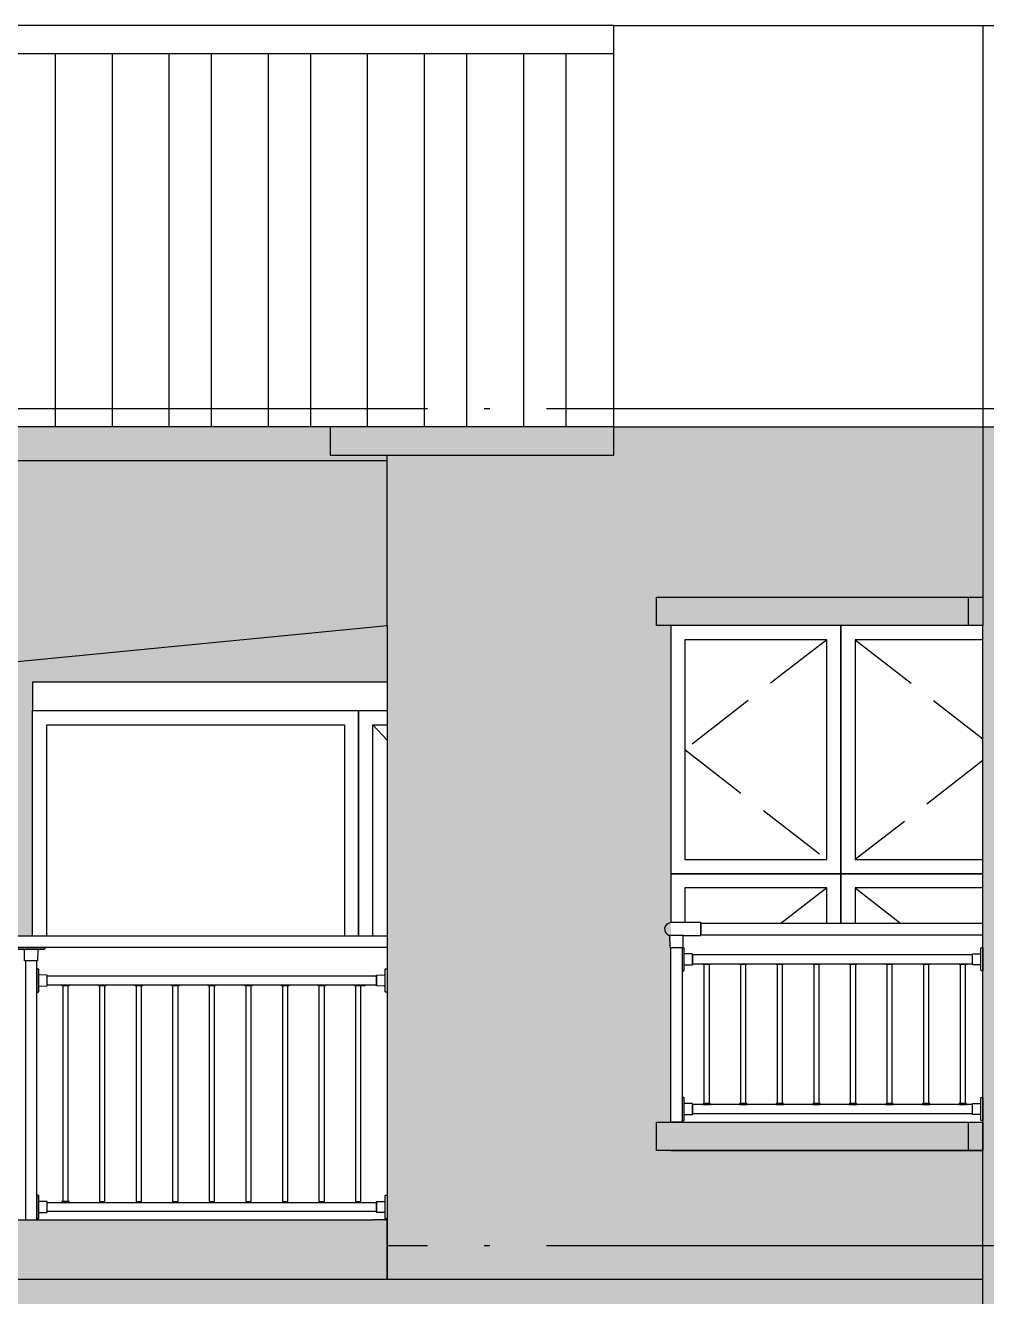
# Model space of a CAD drawing. Extents: x -12446 to 284554, y -295110 to 165007.
# Drawn here: x 19228 to 22617, y -208384 to -203904 of the extents above; entities that cross this region are included whole.
import ezdxf

# ---------------------------------------------------------------- set-up
doc = ezdxf.new("R2010")
doc.units = 0
doc.header["$LTSCALE"] = 1000
for name, pattern in [('AX-14-E$0$AX-85-M02$0$DASH', [0.35, 0.25, -0.1]), ('AX-14-E$0$DASH', [0.35, 0.25, -0.1]), ('AX-14-E$0$DOTE', [2.42, 2, -0.2, 0.02, -0.2])]:
    doc.linetypes.add(name, pattern=pattern)
doc.layers.get('0').update_dxf_attribs({"linetype": 'CONTINUOUS'})
doc.layers.get('Defpoints').update_dxf_attribs({"linetype": 'CONTINUOUS'})
for name, color, linetype in [('A-Anno-Note', 241, 'CONTINUOUS'), ('AX-14-comp-tc$0$AX-T-LMCZ-Z$0$AX-13-E01-E03$0$A-Detl-Patt', 8, 'CONTINUOUS'), ('AX-14-comp-tc$0$灰褐色真石漆', 15, 'CONTINUOUS'), ('AX-14-E$0$A-Detl-Fine', 152, 'CONTINUOUS'), ('AX-14-E$0$A-Detl-Patt', 8, 'CONTINUOUS'), ('AX-14-E$0$A-Detl-Thin', 131, 'CONTINUOUS'), ('AX-14-E$0$A-elev-FIXT', 9, 'CONTINUOUS'), ('AX-14-E$0$A-elev-HRAL', 61, 'CONTINUOUS'), ('AX-14-E$0$A-elev-XFINE', 8, 'CONTINUOUS'), ('AX-14-E$0$栏杆型材', 82, 'CONTINUOUS'), ('AX-14-E$0$阳台栏杆扶手', 82, 'CONTINUOUS')]:
    doc.layers.add(name, color=color, linetype=linetype)
doc.layers.add('AX-14-E$0$A-Grid', color=222, linetype='AX-14-E$0$DOTE', plot=False)
doc.layers.add('AX-14-E$0$花形线', color=241, linetype='CONTINUOUS', lineweight=15)

# ---------------------------------------------------------------- blocks, each defined once
blk = doc.blocks.new('AX-14-E$0$32固定座立面')
at = {"layer": 'AX-14-E$0$栏杆型材', "color": 6, "linetype": 'Continuous'}
blk.add_line((-7, -22.5), (-7, 22.5), dxfattribs=at)
blk.add_lwpolyline([(-7, -22.5, 0.41166), (-10, -19.5), (-36, -19.3, -0.41166), (-37, -18.3), (-37, 18.3, -0.41166), (-36, 19.3), (-10, 19.5, 0.41166), (-7, 22.5), (-7, 39, -0.41166), (-5, 41), (0, 41.1), (0, -41.1), (-5, -41, -0.41166), (-7, -39)], format="xyb", close=True, dxfattribs=at)
blk = doc.blocks.new('AX-14-E$0$4080转角立图')
at = {"layer": 'AX-14-E$0$A-elev-FIXT', "linetype": 'Continuous'}
blk.add_line((25.6, 42), (-24.3, 42), dxfattribs=at)
blk.add_lwpolyline([(-25.3, 43, -0.327139), (-24.2, 41.5), (-23.5, 0), (23.5, 0), (24.2, 40.5, -0.409111), (25.7, 42), (85.3, 42, 0.414214), (86.8, 43.5), (86.8, 86.5, 0.414214), (85.3, 88), (-18.8, 88, 0.865157)], format="xyb", close=True, dxfattribs=at)
blk = doc.blocks.new('AX-14-E$0$40固定座立图')
at = {"layer": 'AX-14-E$0$A-elev-HRAL', "color": 6, "linetype": 'Continuous'}
blk.add_line((-26.5, -7), (26.5, -7), dxfattribs=at)
blk.add_lwpolyline([(48, -5), (48.1, 0), (-48.1, 0), (-48, -5, 0.41166), (-46, -7), (-26.5, -7, -0.41166), (-23.5, -10), (-23.2, -46, 0.41166), (-22.2, -47), (22.2, -47, 0.41166), (23.2, -46), (23.5, -10, -0.41166), (26.5, -7), (46, -7, 0.41166)], format="xyb", close=True, dxfattribs=at)
blk = doc.blocks.new('AX-14-E$0$螺帽01')
at = {"layer": 'AX-14-E$0$A-elev-XFINE', "linetype": 'Continuous'}
blk.add_lwpolyline([(-12.5, -3), (12.5, -3, 0.414214), (13, -2.5), (13, -0.5, 0.414214), (12.5, 0), (-12.5, 0, 0.414214), (-13, -0.5), (-13, -2.5, 0.414214)], format="xyb", close=True, dxfattribs=at)
blk = doc.blocks.new('AX-14-E$0$镁铝合金竖杆576')
at = {"layer": 'AX-14-E$0$A-elev-HRAL', "ltscale": 10}
for p, q in [((-13.5, 287.5, 0), (-13.5, -287.5, 0)), ((-13, 288, 0), (5, 288, 0)), ((-10, 284, 0), (-10, 186)), ((-9.5, 284.5, 0), (1.5, 284.5, 0)), ((2, 284, 0), (2, -284, 0)), ((5.5, 287.5, 0), (5.5, -287.5, 0)), ((-10, 196), (0, 186)), ((-10, 186), (0, 186)), ((-10, 185), (-10, 171)), ((-10, 185), (0, 185)), ((0, 186), (0, 170)), ((2, 207.5), (5.5, 207.5)), ((-10, 171), (0, 171)), ((-10, 170), (-10, 8)), ((-10, 170), (0, 170)), ((-10, 160), (0, 170)), ((-10, 18), (0, 8)), ((-10, 8), (0, 8)), ((0, 8), (0, -8)), ((-10, -8), (-10, -170)), ((-10, -8), (0, -8)), ((-10, -18), (0, -8)), ((-10, -160), (0, -170)), ((-10, -170), (0, -170)), ((-10, -171), (-10, -185)), ((-10, -171), (0, -171)), ((0, -170), (0, -186)), ((-10, -185), (0, -185)), ((-10, -186), (-10, -284, 0)), ((-10, -186), (0, -186)), ((-10, -196), (0, -186)), ((2, -187.5), (5.5, -187.5)), ((-13, -288, 0), (5, -288, 0)), ((-9.5, -284.5, 0), (1.5, -284.5, 0))]:
    blk.add_line(p, q, dxfattribs=at)
for centre, start, end in [((-13, 287.5, 0), 90, 180), ((-9.5, 284, 0), 90, 180), ((1.5, 284, 0), 0, 90), ((5, 287.5, 0), 0, 90), ((-13, -287.5, 0), 180, 270), ((-9.5, -284, 0), 180, 270), ((1.5, -284, 0), 270, 0), ((5, -287.5, 0), 270, 0)]:
    blk.add_arc(centre, 0.5, start, end, dxfattribs=at)
blk = doc.blocks.new('AX-14-E$0$祥云铁花六')
at = {"layer": 'AX-14-E$0$花形线'}
for p, q in [((0, -107), (0, -3)), ((0, -3), (7, -3)), ((5.5, -6.5), (5.5, -139)), ((65, -5.5), (6.5, -5.5)), ((9, -1), (7, -3)), ((9, 0), (491, 0)), ((9, 0), (9, -1)), ((229.3, -5.5), (91.6, -5.5)), ((408.4, -5.5), (270.7, -5.5)), ((493.5, -5.5), (435, -5.5)), ((491, 0), (491, -1)), ((491, -1), (493, -3)), ((500, -3), (493, -3)), ((494.5, -139), (494.5, -6.5)), ((500, -3), (500, -107)), ((101.4, -84.1), (119, -96.8)), ((381, -96.8), (398.6, -84.1)), ((0, -407), (0, -107)), ((94.2, -143.4), (67, -134.2)), ((433, -134.2), (405.8, -143.4)), ((500, -107), (500, -407)), ((5.5, -163.8), (5.5, -314.1)), ((96.2, -138.3), (96.2, -138.3)), ((403.8, -138.3), (403.8, -138.3)), ((494.5, -314.1), (494.5, -163.8)), ((35.6, -290.5), (36, -292.9)), ((214.8, -282.3), (214.7, -282.4)), ((285.3, -282.4), (285.2, -282.3)), ((464, -292.9), (464.4, -290.5)), ((5.5, -369.7), (5.5, -449)), ((494.5, -454.9), (494.5, -369.7)), ((-5, -422), (-4, -421)), ((-5, -434), (-5, -422)), ((-5, -434), (-4, -435)), ((-4, -421), (0, -421)), ((-4, -435), (-4, -421)), ((-4, -435), (0, -435)), ((0, -497), (0, -407)), ((500, -407), (500, -497)), ((504, -421), (500, -421)), ((504, -435), (500, -435)), ((505, -422), (504, -421)), ((504, -435), (504, -421)), ((505, -434), (504, -435)), ((505, -434), (505, -422)), ((5.5, -467.7), (5.5, -493.5)), ((494.5, -493.5), (494.5, -467.7)), ((0, -497), (7, -497)), ((6.5, -494.5), (50.7, -494.5)), ((9, -499), (7, -497)), ((9, -500), (9, -499)), ((491, -500), (9, -500)), ((109.6, -494.5), (179, -494.5)), ((198.5, -494.5), (301.5, -494.5)), ((321, -494.5), (390.4, -494.5)), ((449.3, -494.5), (493.5, -494.5)), ((491, -499), (493, -497)), ((491, -500), (491, -499)), ((500, -497), (493, -497))]:
    blk.add_line(p, q, dxfattribs=at)
at = {"layer": 'AX-14-E$0$花形线', "ltscale": 10}
for p, q in [((-5, -66), (-4, -65)), ((-5, -78), (-5, -66)), ((-5, -78), (-4, -79)), ((-4, -65), (0, -65)), ((-4, -79), (-4, -65)), ((-4, -79), (0, -79)), ((504, -65), (500, -65)), ((504, -79), (500, -79)), ((505, -66), (504, -65)), ((504, -79), (504, -65)), ((505, -78), (504, -79)), ((505, -78), (505, -66))]:
    blk.add_line(p, q, dxfattribs=at)
at = {"layer": 'AX-14-E$0$花形线'}
for centre, radius, start, end in [((6.5, -6.5), 1, 90, 180), ((90.2, -71.5), 66.8, 111.4629, 249.7109), ((89.4, -72), 60.6, 103.7038, 249.4926), ((65, -7.5), 2, 291.4629, 90), ((146.9, -34.8), 72.1, 164.5587, 232.2861), ((75.5, -15), 2, 344.5587, 103.7038), ((139.1, -39.5), 58.4, 144.3447, 229.8382), ((258.8, -95.2), 90.5, 108.6201, 151.5086), ((258.2, -94.4), 84.1, 96.8348, 154.2697), ((229.3, -7.5), 2, 288.6201, 90), ((250, -25.8), 15, 83.1652, 96.8348), ((241.8, -94.4), 84.1, 25.7303, 83.1652), ((270.7, -7.5), 2, 90, 251.3799), ((241.2, -95.2), 90.5, 28.4914, 71.3799), ((353.1, -34.8), 72.1, 307.7139, 15.4413), ((360.9, -39.5), 58.4, 310.1618, 35.6553), ((424.5, -15), 2, 76.2962, 195.4413), ((410.6, -72), 60.6, 289.9688, 76.2962), ((435, -7.5), 2, 90, 248.5371), ((409.8, -71.5), 66.8, 290.2891, 68.5371), ((493.5, -6.5), 1, 0, 90), ((180.7, -114.5), 61.6, 92.9378, 162.2662), ((180.7, -114.5), 56.1, 89.2014, 164.7366), ((177.5, -51.1), 2, 272.9378, 332.1055), ((181.5, -57.5), 1, 269.2014, 334.727), ((262.6, -146.9), 73.7, 99.8083, 178.7152), ((261.2, -145.4), 66, 99.8055, 187.1068), ((237.4, -146.9), 73.7, 1.2848, 80.1917), ((238.8, -145.4), 66, 352.8932, 80.1945), ((318.5, -57.5), 1, 205.273, 270.7986), ((319.3, -114.5), 56.1, 15.2634, 90.7986), ((322.5, -51.1), 2, 207.8945, 267.0622), ((319.3, -114.5), 61.6, 17.7338, 87.0622), ((73.4, -114.7), 15, 249.4926, 253.5166), ((-30.5, -466), 351.3, 68.8614, 73.5166), ((-287.1, -696.7), 719.7, 52.1378, 57.1958), ((120.2, -95.2), 2, 234.3098, 342.2662), ((128.6, -100.3), 2, 164.7366, 234.9669), ((-181, -559), 551.4, 48.3295, 55.988), ((-6.7, -352.5), 276.1, 45.5911, 54.2274), ((506.7, -352.5), 276.1, 125.7726, 134.4089), ((681, -559), 551.4, 124.012, 131.6705), ((787.1, -696.7), 719.7, 122.8042, 127.8622), ((371.4, -100.3), 2, 305.0331, 15.2634), ((379.8, -95.2), 2, 197.7338, 305.6902), ((530.5, -466), 351.3, 106.4044, 111.1386), ((20.5, -139), 15, 180, 198.5788), ((7.5, -163.8), 2, 31.9301, 180), ((78.8, -119.4), 76.5, 198.5788, 243.5048), ((78.7, -119.4), 81.9, 211.9301, 243.3006), ((-3.1, -394.9), 269.7, 44.6157, 68.8614), ((-10.5, -406.3), 288.4, 45.1922, 68.2807), ((186.9, -145.6), 2, 228.3295, 10.7823), ((49.6, -294.9), 195.5, 0.3834, 45.5911), ((205.7, -152.6), 10, 185.2537, 222.1559), ((48.3, -295.2), 202.4, 9.2413, 42.1559), ((451.7, -295.2), 202.4, 137.8441, 170.7587), ((450.4, -294.9), 195.5, 134.4089, 179.6166), ((294.3, -152.6), 10, 317.8441, 354.7463), ((510.5, -406.3), 288.4, 111.7193, 134.8078), ((503.1, -394.9), 269.7, 111.1386, 135.3843), ((313.1, -145.6), 2, 169.2177, 311.6705), ((421.2, -119.4), 76.5, 296.4952, 341.4212), ((421.3, -119.4), 81.9, 296.6994, 328.0699), ((492.5, -163.8), 2, 0, 148.0699), ((479.5, -139), 15, 341.4212, 0), ((95.1, -277.9), 66.4, 112.1902, 194.3855), ((94.9, -277.7), 60.7, 112.1323, 192.199), ((105.7, -81.6), 128, 240.1164, 260.3322), ((105.7, -81.6), 122.5, 240.1164, 263.9737), ((115.1, -331.7), 123.9, 104.3564, 111.3434), ((114, -324.7), 111.5, 85.2413, 112.1323), ((83.9, -209.8), 2, 284.3564, 80.3322), ((53.6, -567), 365.7, 78.9111, 83.8433), ((114.3, -285.3), 72.2, 43.6853, 82.8845), ((115.1, -283.7), 76, 43.334, 83.3313), ((133.7, -261.1), 78.3, 345.2933, 45.1922), ((133.7, -261.1), 83.8, 21.5129, 45.1922), ((366.3, -261.1), 78.3, 134.8078, 194.7067), ((366.3, -261.1), 83.8, 134.8078, 158.4871), ((384.9, -283.7), 76, 96.6687, 136.666), ((385.7, -285.3), 72.2, 97.1155, 136.3147), ((446.4, -567), 365.7, 96.1567, 101.0889), ((386, -324.7), 111.5, 67.8677, 94.7587), ((394.3, -81.6), 122.5, 276.0263, 299.8836), ((416.1, -209.8), 2, 99.6678, 255.6436), ((384.9, -331.7), 123.9, 68.6566, 75.6436), ((394.3, -81.6), 128, 279.6678, 299.8836), ((405.1, -277.7), 60.7, 347.801, 67.8677), ((404.9, -277.9), 66.4, 345.6145, 67.8098), ((148.1, -289.9), 50.6, 118.3226, 234.3446), ((148, -289.9), 45, 117.9536, 240.6207), ((138.1, -271.3), 29.5, 357.7363, 118.4287), ((138.1, -271.3), 24, 293.393, 117.9205), ((142, -258.3), 39.1, 295.1597, 43.334), ((144.4, -257.5), 31.3, 329.1668, 45.0781), ((230.3, -223), 20, 201.5129, 209.4559), ((34.3, -333.7), 205, 7.1734, 29.4559), ((133.7, -261.1), 83.8, 345.2933, 357.6896), ((219.4, -264.5), 2, 20.1455, 177.6896), ((-25.3, -354.3), 262.7, 10.3928, 20.1455), ((250, -262.4), 2, 189.2413, 350.7587), ((465.7, -333.7), 205, 150.5441, 172.8266), ((525.3, -354.3), 262.7, 159.8545, 169.6072), ((280.6, -264.5), 2, 2.3104, 159.8545), ((366.3, -261.1), 83.8, 182.3104, 194.7067), ((269.7, -223), 20, 330.5441, 338.4871), ((358, -258.3), 39.1, 136.666, 244.8403), ((355.6, -257.5), 31.3, 134.9219, 210.8332), ((361.9, -271.3), 29.5, 61.5713, 182.2637), ((361.9, -271.3), 24, 62.0795, 246.607), ((352, -289.9), 45, 299.3793, 62.0464), ((351.9, -289.9), 50.6, 305.6554, 61.6774), ((44.7, -332.1), 39.3, 111.7373, 154.1364), ((45, -332.6), 34.4, 109.6431, 162.4707), ((29.7, -294.6), 1, 291.9632, 14.3855), ((42.5, -327.6), 28.8, 343.2516, 108.1432), ((37, -292.7), 1, 191.0799, 278.9061), ((42.5, -327.5), 34.3, 342.2251, 98.9061), ((148, -294.2), 1, 113.393, 217.2759), ((177.8, -271.5), 38.5, 217.2759, 343.5434), ((159.4, -295.5), 2, 115.1597, 230.4792), ((178.6, -272.3), 32.1, 230.4792, 344.4049), ((169.6, -272.5), 2, 177.7363, 329.1668), ((213.4, -310.5), 20, 304.6649, 10.3928), ((239.7, -307.8), 2, 187.1734, 335.5468), ((205.1, -292.1), 40.1, 335.5468, 357.7723), ((294.9, -292.1), 40.1, 182.2277, 204.4532), ((260.3, -307.8), 2, 204.4532, 352.8266), ((286.6, -310.5), 20, 169.6072, 235.3351), ((322.2, -271.5), 38.5, 196.4566, 322.7241), ((321.4, -272.3), 32.1, 195.5951, 309.5208), ((330.4, -272.5), 2, 210.8332, 2.2637), ((340.6, -295.5), 2, 309.5208, 64.8403), ((352, -294.2), 1, 322.7241, 66.607), ((457.5, -327.5), 34.3, 81.0939, 197.7749), ((457.5, -327.6), 28.8, 71.8568, 196.7484), ((463, -292.7), 1, 261.0939, 348.9201), ((455, -332.6), 34.4, 17.5293, 70.3569), ((470.3, -294.6), 1, 165.6145, 248.0368), ((455.3, -332.1), 39.3, 25.8636, 68.2627), ((7.5, -314.1), 2, 180, 334.1364), ((98.6, -341.8), 88.6, 167.2346, 184.4473), ((25.3, -347.5), 15, 184.4473, 190.9878), ((99.4, -333.1), 90.5, 190.9878, 277.6867), ((107.1, -351.5), 40.2, 157.1293, 212.2197), ((107.1, -351.5), 34.7, 157.134, 212.4682), ((176.1, -243), 105.2, 236.8488, 260.0488), ((173.7, -253.2), 89.7, 237.7959, 304.6649), ((174.2, -253.7), 94.3, 260.0488, 306.1557), ((75.9, -161.1), 230.4, 294.2606, 312.4746), ((92, -187.8), 205, 293.5859, 315.7061), ((5.5, -152.9), 295.9, 307.0893, 322.472), ((23.9, -173.4), 273.8, 306.6048, 322.2397), ((-30.5, -235), 293.2, 323.6074, 338.4375), ((230.5, -330.7), 1.09, 342.7316, 126.1557), ((239.1, -332.3), 1.33, 322.472, 104.2732), ((240.9, -342.3), 1.33, 338.4375, 114.1721), ((259.1, -342.3), 1.33, 65.8279, 201.5625), ((530.5, -235), 293.2, 201.5625, 216.3926), ((260.9, -332.3), 1.33, 75.7268, 217.528), ((476.1, -173.4), 273.8, 217.7603, 233.3952), ((494.5, -152.9), 295.9, 217.528, 232.9107), ((408, -187.8), 205, 224.2939, 246.4141), ((269.5, -330.7), 1.09, 53.8443, 197.2684), ((424.1, -161.1), 230.4, 227.5254, 245.7394), ((325.8, -253.7), 94.3, 233.8443, 279.9512), ((326.3, -253.2), 89.7, 235.3351, 302.2041), ((323.9, -243), 105.2, 279.9512, 303.1512), ((400.6, -333.1), 90.5, 262.3133, 349.0122), ((392.9, -351.5), 34.7, 327.5318, 22.866), ((392.9, -351.5), 40.2, 327.7803, 22.8707), ((401.4, -341.8), 88.6, 355.5527, 12.7654), ((474.7, -347.5), 15, 349.0122, 355.5527), ((492.5, -314.1), 2, 205.8636, 0), ((7.5, -369.7), 2, 21.1901, 180), ((97.8, -334.7), 94.8, 201.1901, 293.4218), ((104.7, -354.3), 36.7, 210.5687, 270.3076), ((104.7, -354.3), 31.2, 210.5585, 270.3163), ((104, -223.3), 162.2, 270.3163, 294.2606), ((100.6, -207.6), 183.4, 271.3252, 293.5859), ((68, -235.5), 192.3, 283.085, 307.0893), ((-3.8, -249.3), 268.3, 299.9235, 335.5929), ((57.2, -218.3), 217.9, 291.03, 306.6048), ((25.8, -347.8), 217.1, 319.3099, 356.5918), ((-18.3, -324.6), 272.2, 322.2388, 348.1038), ((241.5, -360.6), 1, 356.5918, 155.5929), ((250, -381.1), 2, 11.8962, 168.1038), ((518.3, -324.6), 272.2, 191.8962, 217.7612), ((258.5, -360.6), 1, 24.4071, 183.4082), ((474.2, -347.8), 217.1, 183.4082, 220.6901), ((503.8, -249.3), 268.3, 204.4071, 240.0765), ((442.8, -218.3), 217.9, 233.3952, 248.8945), ((432, -235.5), 192.3, 232.9107, 256.915), ((399.4, -207.6), 183.4, 246.4141, 268.6748), ((396, -223.3), 162.2, 245.7394, 269.6837), ((402.2, -334.7), 94.8, 246.7449, 338.8099), ((395.3, -354.3), 31.2, 269.6837, 329.4415), ((395.3, -354.3), 36.7, 269.6924, 329.4313), ((492.5, -369.7), 2, 0, 158.8099), ((13.4, -267.4), 238.6, 298.5501, 323.6074), ((486.6, -267.4), 238.6, 216.3926, 241.4499), ((358.9, -435.6), 15, 66.7449, 68.8945), ((20.5, -449), 15, 180, 224.593), ((7.5, -467.7), 2, 46.5545, 180), ((80.1, -391), 103.6, 226.5545, 253.8294), ((80.2, -390.2), 98.9, 224.593, 298.5501), ((50.7, -492.5), 2, 270, 73.8294), ((109.6, -492.5), 2, 106.1706, 270), ((80.1, -391), 103.6, 286.1706, 298.7785), ((179, -479.5), 15, 270, 319.3099), ((198.5, -492.5), 2, 142.2388, 270), ((301.5, -492.5), 2, 270, 37.7612), ((321, -479.5), 15, 220.6901, 270), ((419.9, -391), 103.6, 241.2215, 253.8294), ((419.8, -390.2), 98.9, 241.4499, 319.0945), ((390.4, -492.5), 2, 270, 73.8294), ((449.3, -492.5), 2, 106.1706, 270), ((419.9, -391), 103.6, 286.1706, 313.4455), ((492.5, -467.7), 2, 0, 133.4455), ((6.5, -493.5), 1, 180, 270), ((493.5, -493.5), 1, 270, 0)]:
    blk.add_arc(centre, radius, start, end, dxfattribs=at)
at = {"layer": 'Defpoints', "color": 1, "linetype": 'AX-14-E$0$DASH', "ltscale": 0.1}
blk.add_lwpolyline([(0, -500), (500, -500), (500, 0), (0, 0)], close=True, dxfattribs=at)
blk = doc.blocks.new('*U345')
at = {"layer": 'AX-14-E$0$A-elev-HRAL', "ltscale": 10}
for points in [[(12.5, 258, -0.414214), (13, 257.5), (13, 255.5, -0.414214), (12.5, 255), (-12.5, 255, -0.414214), (-13, 255.5), (-13, 257.5, -0.414214), (-12.5, 258)], [(12.5, -258, 0.414214), (13, -257.5), (13, -255.5, 0.414214), (12.5, -255), (-12.5, -255, 0.414214), (-13, -255.5), (-13, -257.5, 0.414214), (-12.5, -258)]]:
    blk.add_lwpolyline(points, format="xyb", close=True, dxfattribs=at)
blk.add_lwpolyline([(-9.5, -255), (9.5, -255), (9.5, 255), (-9.5, 255)], close=True, dxfattribs=at)
blk = doc.blocks.new('*U346')
at = {"layer": 'AX-14-E$0$A-elev-HRAL', "color": 0, "linetype": 'ByBlock', "lineweight": -2}
for p in [(0, 0), (129, 0)]:
    blk.add_blockref('*U345', p, dxfattribs=at)
at = {"layer": 'AX-14-E$0$A-elev-HRAL', "color": 0, "linetype": 'ByBlock', "lineweight": -2, "transparency": 16777216}
blk.add_blockref('*U345', (258, 0), dxfattribs=at)
blk = doc.blocks.new('AX-14-E$0$A$C324253E3')
blk.add_wipeout([(0, 1045), (4799.5, 1045), (4799.5, 45), (0, 45)]).dxf.layer = 'AX-14-E$0$A-Detl-Thin'
at = {"layer": 'AX-14-E$0$A-Detl-Thin'}
blk.add_line((50, 45), (4749.5, 45), dxfattribs=at)
blk.add_lwpolyline([(4799.5, 1045), (4799.5, 45)], dxfattribs=at)
at = {"layer": 'AX-14-E$0$A-elev-HRAL', "ltscale": 10}
for points in [[(3678.6, 873, -0.414214), (3679.1, 872.5), (3679.1, 870.5, -0.414214), (3678.6, 870), (3653.6, 870, -0.414214), (3653.1, 870.5), (3653.1, 872.5, -0.414214), (3653.6, 873)], [(3807.6, 873, -0.414214), (3808.1, 872.5), (3808.1, 870.5, -0.414214), (3807.6, 870), (3782.6, 870, -0.414214), (3782.1, 870.5), (3782.1, 872.5, -0.414214), (3782.6, 873)], [(3936.6, 873, -0.414214), (3937.1, 872.5), (3937.1, 870.5, -0.414214), (3936.6, 870), (3911.6, 870, -0.414214), (3911.1, 870.5), (3911.1, 872.5, -0.414214), (3911.6, 873)], [(4065.6, 873, -0.414214), (4066.1, 872.5), (4066.1, 870.5, -0.414214), (4065.6, 870), (4040.6, 870, -0.414214), (4040.1, 870.5), (4040.1, 872.5, -0.414214), (4040.6, 873)], [(4194.6, 873, -0.414214), (4195.1, 872.5), (4195.1, 870.5, -0.414214), (4194.6, 870), (4169.6, 870, -0.414214), (4169.1, 870.5), (4169.1, 872.5, -0.414214), (4169.6, 873)], [(4323.6, 873, -0.414214), (4324.1, 872.5), (4324.1, 870.5, -0.414214), (4323.6, 870), (4298.6, 870, -0.414214), (4298.1, 870.5), (4298.1, 872.5, -0.414214), (4298.6, 873)], [(4452.6, 873, -0.414214), (4453.1, 872.5), (4453.1, 870.5, -0.414214), (4452.6, 870), (4427.6, 870, -0.414214), (4427.1, 870.5), (4427.1, 872.5, -0.414214), (4427.6, 873)], [(4581.6, 873, -0.414214), (4582.1, 872.5), (4582.1, 870.5, -0.414214), (4581.6, 870), (4556.6, 870, -0.414214), (4556.1, 870.5), (4556.1, 872.5, -0.414214), (4556.6, 873)], [(4720.6, 873, -0.414214), (4721.1, 872.5), (4721.1, 870.5, -0.414214), (4720.6, 870), (4685.6, 870, -0.414214), (4685.1, 870.5), (4685.1, 872.5, -0.414214), (4685.6, 873)], [(3678.6, 107, 0.414214), (3679.1, 107.5), (3679.1, 109.5, 0.414214), (3678.6, 110), (3653.6, 110, 0.414214), (3653.1, 109.5), (3653.1, 107.5, 0.414214), (3653.6, 107)]]:
    blk.add_lwpolyline(points, format="xyb", close=True, dxfattribs=at)
for points in [[(3656.6, 110), (3675.6, 110), (3675.6, 870), (3656.6, 870)], [(3785.6, 110), (3804.6, 110), (3804.6, 870), (3785.6, 870)], [(3914.6, 110), (3933.6, 110), (3933.6, 870), (3914.6, 870)], [(4043.6, 110), (4062.6, 110), (4062.6, 870), (4043.6, 870)], [(4172.6, 110), (4191.6, 110), (4191.6, 870), (4172.6, 870)], [(4301.6, 110), (4320.6, 110), (4320.6, 870), (4301.6, 870)], [(4430.6, 110), (4449.6, 110), (4449.6, 870), (4430.6, 870)], [(4559.6, 110), (4578.6, 110), (4578.6, 870), (4559.6, 870)], [(4688.6, 110), (4707.6, 110), (4707.6, 870), (4688.6, 870)]]:
    blk.add_lwpolyline(points, close=True, dxfattribs=at)
at = {"layer": 'AX-14-E$0$栏杆型材'}
for points in [[(3524.5, 958), (3524.5, 45), (3564.5, 45), (3564.5, 958)], [(4762.5, 873), (3601.5, 873), (3601.5, 905), (4762.5, 905)], [(3601.5, 107), (4762.5, 107), (4762.5, 75), (3601.5, 75)]]:
    blk.add_lwpolyline(points, close=True, dxfattribs=at)
at = {"layer": 'AX-14-E$0$阳台栏杆扶手'}
for p, q in [((4799.5, 1045), (1564.3, 1045)), ((4799.5, 1005), (1564.3, 1005))]:
    blk.add_line(p, q, dxfattribs=at)
at = {"layer": 'AX-14-E$0$A-elev-HRAL', "xscale": -1}
for name, p in [('AX-14-E$0$40固定座立图', (3544.5, 1005)), ('AX-14-E$0$32固定座立面', (3564.5, 889)), ('AX-14-E$0$32固定座立面', (3564.5, 91))]:
    blk.add_blockref(name, p, dxfattribs=at)
at = {"layer": 'AX-14-E$0$A-elev-HRAL'}
for p in [(4799.5, 889), (4799.5, 91)]:
    blk.add_blockref('AX-14-E$0$32固定座立面', p, dxfattribs=at)
blk = doc.blocks.new('AX-14-E$0$A$C4D5E14F1')
at = {"layer": 'AX-14-E$0$A-Detl-Fine'}
for points in [[(20099.5, 2900), (19599.5, 2900), (19599.5, 2125), (20099.5, 2125)], [(17350, 2600), (18399, 2600), (18399, 1415), (17350, 1415)]]:
    blk.add_lwpolyline(points, close=True, dxfattribs=at)
for points in [[(20650, 2900), (20199.5, 2900), (20199.5, 2125), (20650, 2125)], [(18549.5, 1415), (18499, 1415), (18499, 2600), (18549.5, 2600)], [(20099.5, 1900), (20099.5, 2025), (19599.5, 2025), (19599.5, 1903)], [(20650, 2025), (20199.5, 2025), (20199.5, 1900)]]:
    blk.add_lwpolyline(points, dxfattribs=at)
at = {"layer": 'AX-14-E$0$A-Detl-Patt', "linetype": 'AX-14-E$0$AX-85-M02$0$DASH'}
for points in [[(20099.5, 2900), (19599.5, 2512.5), (20099.5, 2125)], [(20199.5, 2900), (20650, 2550.9)], [(18499, 2600), (18549.5, 2545.7)], [(20650, 2474.1), (20199.5, 2125)], [(20099.5, 2025), (19938.3, 1900)], [(20199.5, 2025), (20360.8, 1900)], [(18549.5, 1469.3), (18499, 1415)]]:
    blk.add_lwpolyline(points, dxfattribs=at)
at = {"layer": 'AX-14-E$0$A-Detl-Thin'}
for p, q in [((20600, 2950), (20600, 3050)), ((18549.5, 2950), (18549.5, 645)), ((18549.5, 2950), (18549.5, 645)), ((19549.5, 2950), (19549.5, 1903)), ((20650, 2950), (20600, 2950)), ((17300, 1365), (18549.5, 1365)), ((18549.5, 1365), (17300, 1365)), ((17300, 1365), (18549.5, 1365)), ((17300, 1365), (17300, 1315)), ((17300, 1315), (17300, 1265)), ((17300, 1265), (18549.5, 1265)), ((17525, 810), (17525, 1249.7)), ((20600, 1100), (20600, 1200)), ((20650, 1100), (20600, 1100))]:
    blk.add_line(p, q, dxfattribs=at)
for points in [[(20149.5, 2950), (19549.5, 2950), (19549.5, 2075), (20149.5, 2075)], [(17300, 2650), (18449, 2650), (18449, 1365), (17300, 1365)], [(17300, 1365), (18449, 1365), (18449, 1365), (17300, 1365)], [(17951, 1365), (17300, 1365), (17300, 1365), (17951, 1365)], [(19499.5, 1200), (20650, 1200), (20650, 1100), (19499.5, 1100)]]:
    blk.add_lwpolyline(points, close=True, dxfattribs=at)
for points in [[(20650, 2950), (20149.5, 2950), (20149.5, 2075), (20650, 2075)], [(20650, 525), (20650, 2950)], [(18549.5, 2750), (17300, 2750), (17300, 2650), (18549.5, 2650)], [(18549.5, 1365), (18449, 1365), (18449, 2650), (18549.5, 2650)], [(20149.5, 1900), (20149.5, 2075), (19549.5, 2075), (19549.5, 1903)], [(20650, 2075), (20149.5, 2075), (20149.5, 1900)], [(18549.5, 1855), (18549.5, 855)], [(19499.5, 1200), (19549.5, 1200)], [(19549.5, 1100), (20650, 1100)]]:
    blk.add_lwpolyline(points, dxfattribs=at)
at = {"layer": 'AX-14-E$0$A-elev-HRAL', "ltscale": 10}
for points in [[(19688.8, 1758, -0.414214), (19689.3, 1757.5), (19689.3, 1755.5, -0.414214), (19688.8, 1755), (19663.8, 1755, -0.414214), (19663.3, 1755.5), (19663.3, 1757.5, -0.414214), (19663.8, 1758)], [(19817.8, 1758, -0.414214), (19818.3, 1757.5), (19818.3, 1755.5, -0.414214), (19817.8, 1755), (19792.8, 1755, -0.414214), (19792.3, 1755.5), (19792.3, 1757.5, -0.414214), (19792.8, 1758)], [(19946.8, 1758, -0.414214), (19947.3, 1757.5), (19947.3, 1755.5, -0.414214), (19946.8, 1755), (19921.8, 1755, -0.414214), (19921.3, 1755.5), (19921.3, 1757.5, -0.414214), (19921.8, 1758)], [(20075.8, 1758, -0.414214), (20076.3, 1757.5), (20076.3, 1755.5, -0.414214), (20075.8, 1755), (20050.8, 1755, -0.414214), (20050.3, 1755.5), (20050.3, 1757.5, -0.414214), (20050.8, 1758)], [(20204.8, 1758, -0.414214), (20205.3, 1757.5), (20205.3, 1755.5, -0.414214), (20204.8, 1755), (20179.8, 1755, -0.414214), (20179.3, 1755.5), (20179.3, 1757.5, -0.414214), (20179.8, 1758)], [(20333.8, 1758, -0.414214), (20334.3, 1757.5), (20334.3, 1755.5, -0.414214), (20333.8, 1755), (20308.8, 1755, -0.414214), (20308.3, 1755.5), (20308.3, 1757.5, -0.414214), (20308.8, 1758)], [(20462.8, 1758, -0.414214), (20463.3, 1757.5), (20463.3, 1755.5, -0.414214), (20462.8, 1755), (20437.8, 1755, -0.414214), (20437.3, 1755.5), (20437.3, 1757.5, -0.414214), (20437.8, 1758)], [(20591.8, 1758, -0.414214), (20592.3, 1757.5), (20592.3, 1755.5, -0.414214), (20591.8, 1755), (20566.8, 1755, -0.414214), (20566.3, 1755.5), (20566.3, 1757.5, -0.414214), (20566.8, 1758)], [(17428.6, 1683, -0.414214), (17429.1, 1682.5), (17429.1, 1680.5, -0.414214), (17428.6, 1680), (17403.6, 1680, -0.414214), (17403.1, 1680.5), (17403.1, 1682.5, -0.414214), (17403.6, 1683)], [(17557.6, 1683, -0.414214), (17558.1, 1682.5), (17558.1, 1680.5, -0.414214), (17557.6, 1680), (17532.6, 1680, -0.414214), (17532.1, 1680.5), (17532.1, 1682.5, -0.414214), (17532.6, 1683)], [(17686.6, 1683, -0.414214), (17687.1, 1682.5), (17687.1, 1680.5, -0.414214), (17686.6, 1680), (17661.6, 1680, -0.414214), (17661.1, 1680.5), (17661.1, 1682.5, -0.414214), (17661.6, 1683)], [(17815.6, 1683, -0.414214), (17816.1, 1682.5), (17816.1, 1680.5, -0.414214), (17815.6, 1680), (17790.6, 1680, -0.414214), (17790.1, 1680.5), (17790.1, 1682.5, -0.414214), (17790.6, 1683)], [(17944.6, 1683, -0.414214), (17945.1, 1682.5), (17945.1, 1680.5, -0.414214), (17944.6, 1680), (17919.6, 1680, -0.414214), (17919.1, 1680.5), (17919.1, 1682.5, -0.414214), (17919.6, 1683)], [(18073.6, 1683, -0.414214), (18074.1, 1682.5), (18074.1, 1680.5, -0.414214), (18073.6, 1680), (18048.6, 1680, -0.414214), (18048.1, 1680.5), (18048.1, 1682.5, -0.414214), (18048.6, 1683)], [(18202.6, 1683, -0.414214), (18203.1, 1682.5), (18203.1, 1680.5, -0.414214), (18202.6, 1680), (18177.6, 1680, -0.414214), (18177.1, 1680.5), (18177.1, 1682.5, -0.414214), (18177.6, 1683)], [(18331.6, 1683, -0.414214), (18332.1, 1682.5), (18332.1, 1680.5, -0.414214), (18331.6, 1680), (18306.6, 1680, -0.414214), (18306.1, 1680.5), (18306.1, 1682.5, -0.414214), (18306.6, 1683)], [(18470.6, 1683, -0.414214), (18471.1, 1682.5), (18471.1, 1680.5, -0.414214), (18470.6, 1680), (18435.6, 1680, -0.414214), (18435.1, 1680.5), (18435.1, 1682.5, -0.414214), (18435.6, 1683)], [(19688.8, 1262, 0.414214), (19689.3, 1262.5), (19689.3, 1264.5, 0.414214), (19688.8, 1265), (19663.8, 1265, 0.414214), (19663.3, 1264.5), (19663.3, 1262.5, 0.414214), (19663.8, 1262)], [(19817.8, 1262, 0.414214), (19818.3, 1262.5), (19818.3, 1264.5, 0.414214), (19817.8, 1265), (19792.8, 1265, 0.414214), (19792.3, 1264.5), (19792.3, 1262.5, 0.414214), (19792.8, 1262)], [(19946.8, 1262, 0.414214), (19947.3, 1262.5), (19947.3, 1264.5, 0.414214), (19946.8, 1265), (19921.8, 1265, 0.414214), (19921.3, 1264.5), (19921.3, 1262.5, 0.414214), (19921.8, 1262)], [(20075.8, 1262, 0.414214), (20076.3, 1262.5), (20076.3, 1264.5, 0.414214), (20075.8, 1265), (20050.8, 1265, 0.414214), (20050.3, 1264.5), (20050.3, 1262.5, 0.414214), (20050.8, 1262)], [(20204.8, 1262, 0.414214), (20205.3, 1262.5), (20205.3, 1264.5, 0.414214), (20204.8, 1265), (20179.8, 1265, 0.414214), (20179.3, 1264.5), (20179.3, 1262.5, 0.414214), (20179.8, 1262)], [(20333.8, 1262, 0.414214), (20334.3, 1262.5), (20334.3, 1264.5, 0.414214), (20333.8, 1265), (20308.8, 1265, 0.414214), (20308.3, 1264.5), (20308.3, 1262.5, 0.414214), (20308.8, 1262)], [(20462.8, 1262, 0.414214), (20463.3, 1262.5), (20463.3, 1264.5, 0.414214), (20462.8, 1265), (20437.8, 1265, 0.414214), (20437.3, 1264.5), (20437.3, 1262.5, 0.414214), (20437.8, 1262)], [(20591.8, 1262, 0.414214), (20592.3, 1262.5), (20592.3, 1264.5, 0.414214), (20591.8, 1265), (20566.8, 1265, 0.414214), (20566.3, 1264.5), (20566.3, 1262.5, 0.414214), (20566.8, 1262)], [(17428.6, 917, 0.414214), (17429.1, 917.5), (17429.1, 919.5, 0.414214), (17428.6, 920), (17403.6, 920, 0.414214), (17403.1, 919.5), (17403.1, 917.5, 0.414214), (17403.6, 917)], [(17557.6, 917, 0.414214), (17558.1, 917.5), (17558.1, 919.5, 0.414214), (17557.6, 920), (17532.6, 920, 0.414214), (17532.1, 919.5), (17532.1, 917.5, 0.414214), (17532.6, 917)], [(17686.6, 917, 0.414214), (17687.1, 917.5), (17687.1, 919.5, 0.414214), (17686.6, 920), (17661.6, 920, 0.414214), (17661.1, 919.5), (17661.1, 917.5, 0.414214), (17661.6, 917)], [(17815.6, 917, 0.414214), (17816.1, 917.5), (17816.1, 919.5, 0.414214), (17815.6, 920), (17790.6, 920, 0.414214), (17790.1, 919.5), (17790.1, 917.5, 0.414214), (17790.6, 917)], [(17944.6, 917, 0.414214), (17945.1, 917.5), (17945.1, 919.5, 0.414214), (17944.6, 920), (17919.6, 920, 0.414214), (17919.1, 919.5), (17919.1, 917.5, 0.414214), (17919.6, 917)], [(18073.6, 917, 0.414214), (18074.1, 917.5), (18074.1, 919.5, 0.414214), (18073.6, 920), (18048.6, 920, 0.414214), (18048.1, 919.5), (18048.1, 917.5, 0.414214), (18048.6, 917)], [(18202.6, 917, 0.414214), (18203.1, 917.5), (18203.1, 919.5, 0.414214), (18202.6, 920), (18177.6, 920, 0.414214), (18177.1, 919.5), (18177.1, 917.5, 0.414214), (18177.6, 917)], [(18331.6, 917, 0.414214), (18332.1, 917.5), (18332.1, 919.5, 0.414214), (18331.6, 920), (18306.6, 920, 0.414214), (18306.1, 919.5), (18306.1, 917.5, 0.414214), (18306.6, 917)], [(18470.6, 917, 0.414214), (18471.1, 917.5), (18471.1, 919.5, 0.414214), (18470.6, 920), (18435.6, 920, 0.414214), (18435.1, 919.5), (18435.1, 917.5, 0.414214), (18435.6, 917)]]:
    blk.add_lwpolyline(points, format="xyb", close=True, dxfattribs=at)
for points in [[(19666.8, 1265), (19685.8, 1265), (19685.8, 1755), (19666.8, 1755)], [(19795.8, 1265), (19814.8, 1265), (19814.8, 1755), (19795.8, 1755)], [(19924.8, 1265), (19943.8, 1265), (19943.8, 1755), (19924.8, 1755)], [(20053.8, 1265), (20072.8, 1265), (20072.8, 1755), (20053.8, 1755)], [(20182.8, 1265), (20201.8, 1265), (20201.8, 1755), (20182.8, 1755)], [(20311.8, 1265), (20330.8, 1265), (20330.8, 1755), (20311.8, 1755)], [(20440.8, 1265), (20459.8, 1265), (20459.8, 1755), (20440.8, 1755)], [(20569.8, 1265), (20588.8, 1265), (20588.8, 1755), (20569.8, 1755)], [(17406.6, 920), (17425.6, 920), (17425.6, 1680), (17406.6, 1680)], [(17535.6, 920), (17554.6, 920), (17554.6, 1680), (17535.6, 1680)], [(17664.6, 920), (17683.6, 920), (17683.6, 1680), (17664.6, 1680)], [(17793.6, 920), (17812.6, 920), (17812.6, 1680), (17793.6, 1680)], [(17922.6, 920), (17941.6, 920), (17941.6, 1680), (17922.6, 1680)], [(18051.6, 920), (18070.6, 920), (18070.6, 1680), (18051.6, 1680)], [(18180.6, 920), (18199.6, 920), (18199.6, 1680), (18180.6, 1680)], [(18309.6, 920), (18328.6, 920), (18328.6, 1680), (18309.6, 1680)], [(18438.6, 920), (18457.6, 920), (18457.6, 1680), (18438.6, 1680)]]:
    blk.add_lwpolyline(points, close=True, dxfattribs=at)
at = {"layer": 'AX-14-E$0$栏杆型材'}
for points in [[(19549.5, 1815), (19589.5, 1815), (19589.5, 1200), (19549.5, 1200)], [(17274.5, 1768), (17274.5, 855), (17314.5, 855), (17314.5, 1768)], [(20613, 1790), (19626.5, 1790), (19626.5, 1758), (20613, 1758)], [(18512.5, 1683), (17351.5, 1683), (17351.5, 1715), (18512.5, 1715)], [(17525, 1425), (17565, 1425), (17565, 810), (17525, 810)], [(20613, 1262), (19626.5, 1262), (19626.5, 1230), (20613, 1230)], [(17351.5, 917), (18512.5, 917), (18512.5, 885), (17351.5, 885)]]:
    blk.add_lwpolyline(points, close=True, dxfattribs=at)
for points in [[(17602, 1389.9), (18549.5, 1389.9)], [(18549.5, 1357.9), (17602, 1357.9)], [(18549.5, 810), (17602, 810), (17602, 842), (18549.5, 842)]]:
    blk.add_lwpolyline(points, dxfattribs=at)
at = {"layer": 'AX-14-E$0$阳台栏杆扶手'}
for p, q in [((18549.5, 1855), (15314.3, 1855)), ((18549.5, 1815), (15314.3, 1815))]:
    blk.add_line(p, q, dxfattribs=at)
blk.add_lwpolyline([(19656.3, 1860), (20650, 1860), (20650, 1900), (19656.3, 1900)], close=True, dxfattribs=at)
blk.add_lwpolyline([(18549.5, 1470), (17631.8, 1470), (17631.8, 1510), (18549.5, 1510)], dxfattribs=at)
blk.add_blockref('AX-14-E$0$祥云铁花六', (17950, 1350.4, 0))
at = {"layer": 'AX-14-E$0$A-elev-HRAL'}
for name, p in [('AX-14-E$0$4080转角立图', (19569.5, 1815)), ('AX-14-E$0$32固定座立面', (20650, 1774)), ('AX-14-E$0$32固定座立面', (18549.5, 1699)), ('AX-14-E$0$4080转角立图', (17545, 1425)), ('AX-14-E$0$镁铝合金竖杆576', (17950, 1100, 0)), ('AX-14-E$0$32固定座立面', (20650, 1246)), ('AX-14-E$0$32固定座立面', (18549.5, 901))]:
    blk.add_blockref(name, p, dxfattribs=at)
at = {"layer": 'AX-14-E$0$A-elev-HRAL', "xscale": -1}
for name, p in [('AX-14-E$0$40固定座立图', (17294.5, 1815)), ('AX-14-E$0$32固定座立面', (17314.5, 1699)), ('AX-14-E$0$32固定座立面', (17565, 1373.9)), ('*U346', (17881.1, 1100, 0)), ('AX-14-E$0$镁铝合金竖杆576', (18450, 1100, 0)), ('AX-14-E$0$32固定座立面', (17314.5, 901))]:
    blk.add_blockref(name, p, dxfattribs=at)
at = {"layer": 'AX-14-E$0$A-elev-HRAL', "extrusion": (0, 0, -1), "zscale": -1}
for p in [(-19589.5, 1774), (-19589.5, 1246)]:
    blk.add_blockref('AX-14-E$0$32固定座立面', p, dxfattribs=at)
at = {"layer": 'AX-14-E$0$栏杆型材'}
blk.add_blockref('AX-14-E$0$螺帽01', (17946, 1358, 0), dxfattribs=at)
at = {"layer": 'AX-14-E$0$栏杆型材', "xscale": -1}
blk.add_blockref('AX-14-E$0$螺帽01', (18454, 1358, 0), dxfattribs=at)
blk.add_wipeout([(13750, 855), (18549.5, 855), (18549.5, 645), (13750, 645)]).dxf.layer = 'AX-14-E$0$A-Detl-Thin'
at = {"layer": 'AX-14-E$0$A-Detl-Thin'}
blk.add_line((13800, 855), (18499.5, 855), dxfattribs=at)
blk.add_lwpolyline([(20650, 645), (13150, 645)], dxfattribs=at)
blk.add_blockref('AX-14-E$0$A$C324253E3', (13750, 810), dxfattribs=at)
blk.add_line((18549.5, 2950), (18549.5, 645), dxfattribs=at)
blk.add_lwpolyline([(18549.5, 645), (18549.5, 645), (18549.5, 855), (18499.5, 855)], dxfattribs=at)
blk = doc.blocks.new('AX-14-E$0$A$C40EB36A3')
at = {"layer": 'AX-14-E$0$A-Detl-Thin'}
for p, q in [((20699.5, 3255), (15100, 3255)), ((20699.5, 1740), (20699.5, 3255)), ((20699.5, 3255), (22475, 3255)), ((22000, 3255), (22000, 1140)), ((20699.5, 3155), (15100, 3155)), ((19699.5, 1840), (16100, 1840)), ((20699.5, 1840), (19699.5, 1840)), ((19699.5, 1840), (19699.5, 1740)), ((20699.5, 1740), (20699.5, 1840)), ((19899.5, 1720), (15100, 1720)), ((19699.5, 1740), (20699.5, 1740)), ((19899.5, 1140), (19899.5, 1740))]:
    blk.add_line(p, q, dxfattribs=at)
at = {"layer": 'AX-14-E$0$A-Detl-Thin', "color": 8}
for p, q in [((18730, 3155), (18730, 1840)), ((18930, 3155), (18930, 1840)), ((19130, 3155), (19130, 1840)), ((19280, 3155), (19280, 1840)), ((19480, 3155), (19480, 1840)), ((19630, 3155), (19630, 1840)), ((19830, 3155), (19830, 1840)), ((20030, 3155), (20030, 1840)), ((20180, 3155), (20180, 1840)), ((20380, 3155), (20380, 1840)), ((20530, 3155), (20530, 1840))]:
    blk.add_line(p, q, dxfattribs=at)
at = {"layer": 'AX-14-E$0$A-Detl-Thin'}
blk.add_lwpolyline([(22000, 1140), (20849.5, 1140), (20849.5, 1240), (22000, 1240)], close=True, dxfattribs=at)
blk = doc.blocks.new('AX-14-comp-tc')
at = {"layer": 'AX-14-comp-tc$0$灰褐色真石漆'}
h = blk.add_hatch(dxfattribs=at)
h.set_pattern_fill('离散材料', color=256, scale=50)
h.set_pattern_definition([(0, (217.28, 6044), (132, 228), [12, -201, 9, -87, 18, -213]), (10, (160.28, 6167), (80.67614, 285.3443), [21, -51, 27, -159, 15, -198]), (20, (130.28, 6071), (133.47095, 220.97625), [24, -165, 21, -123, 15, -96]), (30, (217.28, 6053), (-21.96926, 254.05187), [15, -99, 12, -147, 9, -195]), (40, (133.28, 6119), (33.83592, 216.37036), [12, -132, 9, -84, 24, -153]), (50, (178.28, 6011), (-80.24786, 235.7335), [6, -111, 15, -183, 18, -93]), (60, (187.28, 6032), (-99.47303, 223.70766), [15, -123, 6, -144, 12, -111]), (70, (154.28, 5996), (-109.89227, 215.58685), [9, -57, 18, -96, 12, -132]), (80, (169.28, 6173), (-208.56534, 164.71945), [21, -132, 9, -156, 18, -147]), (90, (187.28, 6044), (-264, 111), [18, -93, 12, -183, 6, -186]), (100, (139.28, 6137), (-247.97146, 145.1453), [21, -117, 18, -96, 21, -219]), (110, (118.28, 5966), (-240.44034, 81.69114), [24, -78, 12, -159, 18, -174]), (120, (37.28, 6002), (-286.64994, 28.49227), [15, -201, 18, -93, 21, -123]), (130, (103.28, 5936), (-279.10777, 71.26608), [9, -66, 12, -129, 24, -168]), (140, (13.28, 6176), (-220.59685, -34.20569), [18, -108, 21, -93, 12, -126]), (150, (262.28, 5918), (-204.82497, -120.76726), [12, -84, 24, -186, 21, -171]), (160, (64.28, 6086), (-237.90107, -162.4287), [18, -126, 15, -114, 12, -183]), (170, (82.28, 6014), (-215.64405, -169.12317), [27, -99, 18, -135, 24, -132])])
h.paths.add_polyline_path([(22452.4, -211741.9), (13952.4, -211741.9), (13952.4, -211826.9), (13902.4, -211826.9), (13902.4, -212176.9), (13952.4, -212176.9), (13952.4, -212276.9), (13852.4, -212276.9), (13852.4, -212441.9), (14652.4, -212441.9), (14652.4, -214191.9), (13852.4, -214191.9), (13852.4, -214746.9), (15552.4, -214746.9), (15552.4, -213536.9), (15802.4, -213536.9), (15802.4, -212641.9), (17602.4, -212641.9), (17602.4, -213536.9), (19102.4, -213536.9), (19102.4, -212641.9), (20351.9, -212641.9), (20351.9, -214746.9), (21351.9, -214746.9), (22452.4, -214746.9), (22452.4, -214191.9), (21351.9, -214191.9), (21351.9, -212441.9), (22452.4, -212441.9)])
h.paths.add_polyline_path([(15552.4, -214746.9), (20351.9, -214746.9), (20351.9, -214536.9), (15552.4, -214536.9)], flags=17)
h = blk.add_hatch(dxfattribs=at)
h.set_pattern_fill('离散材料', color=256, scale=50)
h.set_pattern_definition([(0, (217.28, 144), (132, 228), [12, -201, 9, -87, 18, -213]), (10, (160.28, 267), (80.67614, 285.3443), [21, -51, 27, -159, 15, -198]), (20, (130.28, 171), (133.47095, 220.97625), [24, -165, 21, -123, 15, -96]), (30, (217.28, 153), (-21.96926, 254.05187), [15, -99, 12, -147, 9, -195]), (40, (133.28, 219), (33.83592, 216.37036), [12, -132, 9, -84, 24, -153]), (50, (178.28, 111), (-80.24786, 235.7335), [6, -111, 15, -183, 18, -93]), (60, (187.28, 132), (-99.47303, 223.70766), [15, -123, 6, -144, 12, -111]), (70, (154.28, 96), (-109.89227, 215.58685), [9, -57, 18, -96, 12, -132]), (80, (169.28, 273), (-208.56534, 164.71945), [21, -132, 9, -156, 18, -147]), (90, (187.28, 144), (-264, 111), [18, -93, 12, -183, 6, -186]), (100, (139.28, 237), (-247.97146, 145.1453), [21, -117, 18, -96, 21, -219]), (110, (118.28, 66), (-240.44034, 81.69114), [24, -78, 12, -159, 18, -174]), (120, (37.28, 102), (-286.64994, 28.49227), [15, -201, 18, -93, 21, -123]), (130, (103.28, 36), (-279.10777, 71.26608), [9, -66, 12, -129, 24, -168]), (140, (13.28, 276), (-220.59685, -34.20569), [18, -108, 21, -93, 12, -126]), (150, (262.28, 18), (-204.82497, -120.76726), [12, -84, 24, -186, 21, -171]), (160, (64.28, 186), (-237.90107, -162.4287), [18, -126, 15, -114, 12, -183]), (170, (82.28, 114), (-215.64405, -169.12317), [27, -99, 18, -135, 24, -132])])
h.paths.add_polyline_path([(22452.4, -211741.9), (22752.4, -211741.9), (22752.4, -211826.9), (22802.4, -211826.9), (22802.4, -212176.9), (22752.4, -212176.9), (22752.4, -212276.9), (22927.7, -212276.9), (22927.7, -217141.9), (22452.4, -217141.9)])
h = blk.add_hatch(dxfattribs=at)
h.set_pattern_fill('离散材料', color=256, scale=50)
h.set_pattern_definition([(0, (217.28, 3094), (132, 228), [12, -201, 9, -87, 18, -213]), (10, (160.28, 3217), (80.67614, 285.3443), [21, -51, 27, -159, 15, -198]), (20, (130.28, 3121), (133.47095, 220.97625), [24, -165, 21, -123, 15, -96]), (30, (217.28, 3103), (-21.96926, 254.05187), [15, -99, 12, -147, 9, -195]), (40, (133.28, 3169), (33.83592, 216.37036), [12, -132, 9, -84, 24, -153]), (50, (178.28, 3061), (-80.24786, 235.7335), [6, -111, 15, -183, 18, -93]), (60, (187.28, 3082), (-99.47303, 223.70766), [15, -123, 6, -144, 12, -111]), (70, (154.28, 3046), (-109.89227, 215.58685), [9, -57, 18, -96, 12, -132]), (80, (169.28, 3223), (-208.56534, 164.71945), [21, -132, 9, -156, 18, -147]), (90, (187.28, 3094), (-264, 111), [18, -93, 12, -183, 6, -186]), (100, (139.28, 3187), (-247.97146, 145.1453), [21, -117, 18, -96, 21, -219]), (110, (118.28, 3016), (-240.44034, 81.69114), [24, -78, 12, -159, 18, -174]), (120, (37.28, 3052), (-286.64994, 28.49227), [15, -201, 18, -93, 21, -123]), (130, (103.28, 2986), (-279.10777, 71.26608), [9, -66, 12, -129, 24, -168]), (140, (13.28, 3226), (-220.59685, -34.20569), [18, -108, 21, -93, 12, -126]), (150, (262.28, 2968), (-204.82497, -120.76726), [12, -84, 24, -186, 21, -171]), (160, (64.28, 3136), (-237.90107, -162.4287), [18, -126, 15, -114, 12, -183]), (170, (82.28, 3064), (-215.64405, -169.12317), [27, -99, 18, -135, 24, -132])])
h.paths.add_polyline_path([(22452.4, -214746.9), (13852.4, -214746.9), (13852.4, -215391.9), (14652.4, -215391.9), (14652.4, -217141.9), (15552.4, -217141.9), (15552.4, -216486.9), (15802.4, -216486.9), (15802.4, -215391.9), (17602.4, -215391.9), (17602.4, -216486.9), (19102.4, -216486.9), (19102.4, -215391.9), (20351.9, -215391.9), (20351.9, -217141.9), (21351.9, -217141.9), (21351.9, -215391.9), (22452.4, -215391.9)])
at = {"layer": 'AX-14-comp-tc$0$AX-T-LMCZ-Z$0$AX-13-E01-E03$0$A-Detl-Patt'}
blk.add_line((21151.9, -211741.9), (22752.4, -211741.9), dxfattribs=at)
blk = doc.blocks.new('AX-14-E')
at = {"layer": 'AX-14-E$0$A-Grid'}
for p, q in [((-714.4, -205254.4), (39369.1, -205254.4)), ((-714.4, -208204.4), (39369.1, -208204.4))]:
    blk.add_line(p, q, dxfattribs=at)
blk.add_blockref('AX-14-E$0$A$C4D5E14F1', (1953.9, -208969.4))
at = {"layer": 'AX-14-E$0$A-Detl-Thin'}
blk.add_blockref('AX-14-E$0$A$C40EB36A3', (603.9, -207159.4), dxfattribs=at)
at = {"layer": 'AX-14-E$0$A-Detl-Patt'}
blk.add_lwpolyline([(15703.9, -207114.4), (16265.6, -206432.1), (20503.5, -206019.4)], dxfattribs=at)
at = {"layer": 'AX-14-E$0$A-Detl-Thin'}
blk.add_blockref('AX-14-comp-tc', (152.8, 6422.5), dxfattribs=at)

msp = doc.modelspace()

# ---------------------------------------------------------------- block references
at = {"layer": 'A-Anno-Note'}
msp.add_blockref('AX-14-E', (0, 0), dxfattribs=at)

doc.saveas('drawing.dxf')
